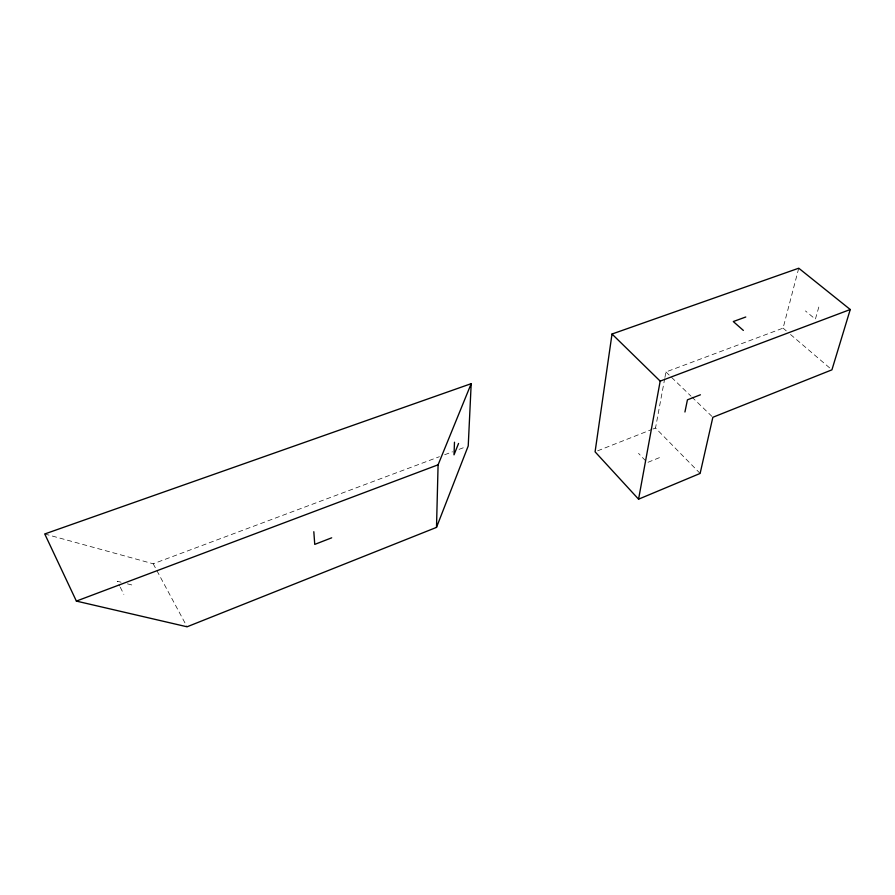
<?xml version="1.0" encoding="UTF-8"?>
<svg xmlns="http://www.w3.org/2000/svg" width="895" height="895" viewBox="0 0 895 895"><rect width="100%" height="100%" fill="white"/><g stroke="black" fill="none" stroke-linecap="round" stroke-linejoin="round"><path stroke-width="0.67" stroke-dasharray="4.47 3.36" d="M700.125 473.444L655.52 428.023L664.672 378.798M664.929 377.433L665.947 371.962L783.08 328.129L798.743 268.209M818.802 307.052L815.39 319.179L805.433 310.934M659.425 457.647L647.286 462.57L638.538 453.362M597.647 450.823L651.661 429.544M652.947 429.041L655.52 428.023M44.75 533.968L153.202 563.783L439.434 456.696M444.67 454.738L452.523 451.807M459.068 449.357L465.613 446.907M121.06 582.22L117.234 581.247L119.65 586.024M127.426 583.842L132.527 585.14M783.08 328.129L786.269 330.859M790.52 334.484L829.799 368.024M665.947 371.962L690.895 396.06M691.891 397.033L711.861 416.309M153.202 563.783L187.055 626.791M120.254 587.209L123.868 594.369"/><path stroke-width="1.34" d="M436.503 527.39L438.091 464.807L471.195 383.664L44.75 533.968L76.377 601.093L187.055 626.791L436.503 527.39L468.23 445.934L471.195 383.664M454.481 442.219L454.011 454.828L458.553 443.45M612.012 334.025L595.085 451.83L638.571 499.175L700.125 473.444L712.856 417.283L831.925 369.836L850.25 309.513L798.743 268.209L612.012 334.025L660.186 381.125L638.571 499.175M684.932 412.002L687.438 399.83L700.416 394.796M331.687 537.817L314.749 544.395L313.821 531.708M76.377 601.093L438.091 464.807M660.186 381.125L850.25 309.513M745.77 316.998L733.296 321.551L743.365 330.423"/></g></svg>
